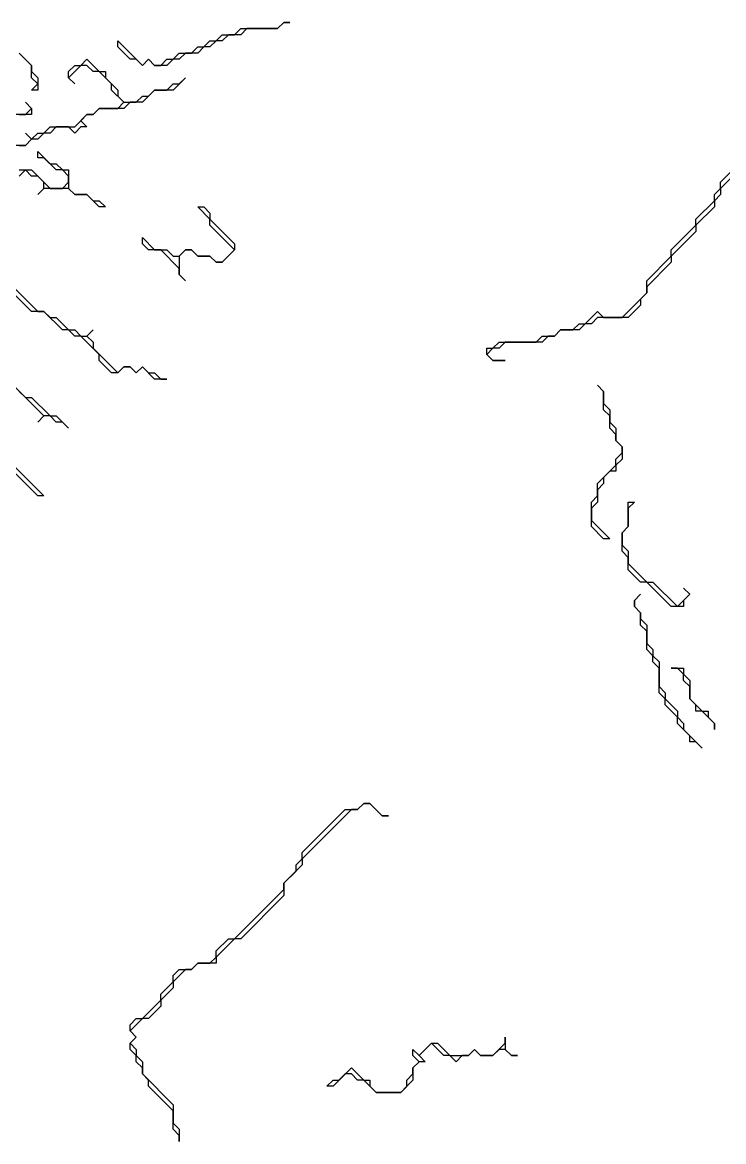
# Model space of a CAD drawing. Header units: metres. Extents: x 0 to 898, y 0 to 1598.
# Drawn here: x 226.5 to 340.5, y 833 to 1015 of the extents above; entities that cross this region are included whole.
import ezdxf

# ---------------------------------------------------------------- set-up
doc = ezdxf.new("R2010")
doc.units = ezdxf.units.M

msp = doc.modelspace()

# ---------------------------------------------------------------- linework, layer by layer
for p, q in [((261, 1013), (262, 1014)), ((262, 1014), (268, 1014)), ((263, 1014), (262, 1013)), ((268, 1014), (263, 1014)), ((268, 1014), (269, 1015)), ((269, 1015), (268, 1014)), ((269, 1015), (270, 1015)), ((270, 1015), (269, 1015)), ((242, 1011), (242, 1012)), ((242, 1012), (246, 1008)), ((256, 1011), (257, 1012)), ((257, 1012), (258, 1012)), ((258, 1012), (257, 1011)), ((258, 1012), (259, 1013)), ((259, 1012), (258, 1012)), ((259, 1013), (261, 1013)), ((260, 1013), (259, 1012)), ((262, 1013), (260, 1013)), ((244, 1009), (242, 1011)), ((254, 1010), (255, 1011)), ((255, 1011), (256, 1011)), ((256, 1011), (255, 1010)), ((257, 1011), (256, 1011)), ((226, 1010), (228, 1008)), ((228, 1008), (226, 1010)), ((236, 1008), (237, 1009)), ((237, 1009), (239, 1007)), ((245, 1009), (244, 1009)), ((246, 1008), (245, 1009)), ((246, 1008), (247, 1009)), ((247, 1009), (246, 1008)), ((247, 1009), (248, 1008)), ((248, 1008), (247, 1009)), ((249, 1008), (250, 1009)), ((250, 1009), (251, 1009)), ((251, 1009), (250, 1008)), ((251, 1009), (252, 1010)), ((252, 1009), (251, 1009)), ((252, 1010), (254, 1010)), ((253, 1010), (252, 1009)), ((255, 1010), (253, 1010)), ((228, 1008), (228, 1007)), ((228, 1006), (228, 1008)), ((228, 1007), (229, 1006)), ((236, 1008), (234, 1006)), ((234, 1007), (235, 1008)), ((234, 1006), (234, 1007)), ((235, 1008), (236, 1008)), ((237, 1008), (236, 1008)), ((238, 1007), (237, 1008)), ((239, 1007), (238, 1007)), ((241, 1005), (239, 1007)), ((239, 1007), (240, 1007)), ((240, 1007), (240, 1006)), ((248, 1008), (249, 1008)), ((250, 1008), (248, 1008)), ((229, 1005), (228, 1006)), ((228, 1004), (229, 1005)), ((229, 1006), (229, 1004)), ((234, 1006), (235, 1005)), ((235, 1005), (234, 1006)), ((240, 1006), (242, 1004)), ((241, 1004), (241, 1005)), ((250, 1004), (251, 1005)), ((253, 1006), (251, 1004)), ((251, 1005), (252, 1005)), ((252, 1005), (253, 1006)), ((229, 1004), (228, 1004)), ((243, 1002), (241, 1004)), ((242, 1004), (242, 1003)), ((242, 1003), (243, 1002)), ((245, 1002), (246, 1003)), ((248, 1004), (246, 1002)), ((246, 1003), (247, 1003)), ((247, 1003), (248, 1004)), ((248, 1004), (250, 1004)), ((251, 1004), (248, 1004)), ((228, 1001), (227, 1002)), ((227, 1002), (228, 1001)), ((227, 1000), (228, 1001)), ((228, 1001), (228, 1000)), ((238, 1000), (239, 1001)), ((239, 1001), (238, 1000)), ((239, 1001), (242, 1001)), ((243, 1001), (239, 1001)), ((242, 1001), (243, 1002)), ((243, 1002), (245, 1002)), ((244, 1002), (243, 1001)), ((246, 1002), (244, 1002)), ((228, 1000), (225, 1000)), ((226, 1000), (227, 1000)), ((235, 998), (237, 1000)), ((237, 1000), (236, 999)), ((237, 1000), (238, 1000)), ((238, 1000), (237, 1000)), ((230, 997), (231, 998)), ((231, 998), (235, 998)), ((232, 998), (231, 997)), ((234, 998), (232, 998)), ((235, 997), (234, 998)), ((236, 998), (235, 997)), ((236, 999), (237, 998)), ((237, 998), (236, 998)), ((228, 996), (227, 997)), ((227, 997), (228, 996)), ((227, 995), (228, 996)), ((228, 996), (227, 995)), ((228, 996), (229, 997)), ((229, 996), (228, 996)), ((229, 997), (230, 997)), ((230, 997), (229, 996)), ((231, 997), (230, 997)), ((227, 995), (225, 995)), ((226, 995), (227, 995)), ((229, 993), (229, 994)), ((229, 994), (231, 992)), ((340, 989), (345, 994)), ((230, 993), (229, 993)), ((232, 991), (230, 993)), ((231, 992), (232, 992)), ((232, 992), (233, 991)), ((345, 993), (340, 988)), ((227, 991), (226, 990)), ((226, 991), (228, 991)), ((228, 990), (227, 991)), ((228, 991), (231, 988)), ((233, 991), (232, 991)), ((234, 990), (233, 991)), ((233, 991), (234, 991)), ((234, 991), (234, 988)), ((229, 990), (228, 990)), ((230, 989), (229, 990)), ((230, 988), (230, 989)), ((233, 988), (234, 989)), ((234, 989), (234, 990)), ((340, 988), (340, 989)), ((230, 988), (229, 987)), ((229, 987), (230, 988)), ((234, 988), (230, 988)), ((231, 988), (233, 988)), ((235, 987), (234, 988)), ((234, 988), (235, 987)), ((237, 987), (235, 987)), ((235, 987), (237, 987)), ((239, 985), (237, 987)), ((237, 987), (238, 986)), ((339, 987), (340, 988)), ((339, 986), (339, 987)), ((340, 987), (339, 986)), ((340, 988), (340, 987)), ((238, 986), (239, 986)), ((239, 986), (240, 985)), ((240, 985), (239, 985)), ((257, 983), (255, 985)), ((255, 985), (256, 985)), ((256, 985), (257, 984)), ((336, 983), (339, 986)), ((339, 985), (336, 982)), ((339, 986), (339, 985)), ((257, 984), (257, 983)), ((257, 982), (257, 983)), ((257, 983), (261, 979)), ((336, 982), (336, 983)), ((261, 978), (257, 982)), ((332, 978), (336, 982)), ((336, 981), (332, 977)), ((336, 982), (336, 981)), ((246, 979), (246, 980)), ((246, 980), (248, 978)), ((247, 978), (246, 979)), ((249, 978), (247, 978)), ((248, 978), (250, 978)), ((252, 975), (249, 978)), ((250, 978), (251, 977)), ((252, 977), (253, 978)), ((253, 978), (252, 977)), ((253, 978), (254, 978)), ((254, 978), (253, 978)), ((254, 978), (255, 977)), ((255, 977), (254, 978)), ((259, 976), (261, 978)), ((261, 978), (259, 976)), ((261, 979), (261, 978)), ((332, 977), (332, 978)), ((251, 977), (252, 977)), ((252, 977), (252, 974)), ((255, 977), (257, 977)), ((257, 977), (255, 977)), ((257, 977), (258, 976)), ((258, 976), (257, 977)), ((258, 976), (259, 976)), ((259, 976), (258, 976)), ((328, 973), (332, 977)), ((332, 976), (328, 972)), ((332, 977), (332, 976)), ((252, 974), (252, 975)), ((253, 973), (252, 974)), ((252, 974), (253, 973)), ((228, 968), (223, 973)), ((224, 973), (229, 968)), ((328, 971), (328, 973)), ((328, 972), (328, 971)), ((324, 967), (328, 971)), ((328, 971), (327, 970)), ((327, 969), (325, 967)), ((327, 970), (327, 969)), ((230, 968), (228, 968)), ((229, 968), (230, 968)), ((233, 965), (230, 968)), ((230, 968), (231, 967)), ((231, 967), (232, 967)), ((232, 967), (234, 965)), ((318, 966), (320, 968)), ((320, 967), (319, 966)), ((320, 968), (321, 967)), ((325, 967), (320, 967)), ((321, 967), (324, 967)), ((234, 965), (233, 965)), ((235, 964), (234, 965)), ((234, 965), (235, 965)), ((235, 965), (236, 964)), ((237, 964), (238, 965)), ((238, 965), (237, 964)), ((313, 964), (314, 965)), ((314, 965), (313, 964)), ((314, 965), (316, 965)), ((317, 965), (314, 965)), ((316, 965), (317, 966)), ((317, 966), (318, 966)), ((318, 966), (317, 965)), ((319, 966), (318, 966)), ((236, 964), (235, 964)), ((239, 961), (236, 964)), ((236, 964), (237, 964)), ((237, 964), (238, 963)), ((238, 963), (238, 962)), ((303, 962), (304, 963)), ((304, 963), (310, 963)), ((305, 963), (304, 962)), ((311, 963), (305, 963)), ((310, 963), (311, 964)), ((311, 964), (313, 964)), ((312, 964), (311, 963)), ((313, 964), (312, 964)), ((238, 962), (242, 958)), ((239, 960), (239, 961)), ((302, 961), (302, 962)), ((302, 962), (303, 962)), ((303, 962), (302, 961)), ((303, 960), (302, 961)), ((302, 961), (303, 960)), ((304, 962), (303, 962)), ((241, 958), (239, 960)), ((303, 960), (305, 960)), ((305, 960), (303, 960)), ((230, 951), (223, 958)), ((242, 958), (241, 958)), ((243, 959), (242, 958)), ((242, 958), (243, 959)), ((244, 959), (243, 959)), ((243, 959), (244, 959)), ((245, 958), (244, 959)), ((244, 959), (245, 958)), ((246, 959), (245, 958)), ((245, 958), (246, 959)), ((248, 957), (246, 959)), ((246, 959), (247, 958)), ((247, 958), (248, 958)), ((248, 958), (249, 957)), ((250, 957), (248, 957)), ((249, 957), (250, 957)), ((321, 955), (320, 956)), ((320, 956), (321, 955)), ((226, 955), (227, 954)), ((227, 954), (228, 954)), ((228, 954), (231, 951)), ((321, 952), (321, 955)), ((321, 955), (321, 953)), ((321, 953), (322, 952)), ((322, 951), (321, 952)), ((322, 952), (322, 950)), ((230, 951), (229, 950)), ((229, 950), (230, 951)), ((231, 951), (230, 951)), ((232, 950), (231, 951)), ((231, 951), (232, 951)), ((232, 951), (234, 949)), ((322, 949), (322, 951)), ((233, 950), (232, 950)), ((234, 949), (233, 950)), ((322, 950), (323, 949)), ((323, 948), (322, 949)), ((323, 949), (323, 947)), ((323, 947), (323, 948)), ((324, 946), (323, 947)), ((323, 947), (324, 946)), ((229, 938), (222, 945)), ((323, 944), (324, 945)), ((324, 945), (324, 946)), ((324, 946), (324, 944)), ((224, 944), (230, 938)), ((320, 940), (323, 943)), ((323, 943), (323, 944)), ((324, 944), (323, 943)), ((323, 943), (323, 942)), ((322, 942), (321, 941)), ((321, 941), (321, 940)), ((323, 942), (322, 942)), ((320, 938), (320, 940)), ((321, 940), (320, 939)), ((230, 938), (229, 938)), ((319, 937), (320, 938)), ((320, 939), (320, 937)), ((319, 933), (319, 937)), ((320, 937), (319, 936)), ((319, 936), (319, 934)), ((325, 933), (325, 937)), ((325, 937), (326, 937)), ((326, 937), (325, 936)), ((325, 936), (325, 933)), ((319, 934), (322, 931)), ((321, 931), (319, 933)), ((324, 932), (325, 933)), ((325, 933), (324, 932)), ((324, 929), (324, 932)), ((324, 932), (324, 930)), ((322, 931), (321, 931)), ((324, 930), (325, 929)), ((325, 928), (324, 929)), ((325, 929), (325, 927)), ((325, 926), (325, 928)), ((325, 927), (328, 924)), ((327, 924), (325, 926)), ((328, 924), (327, 924)), ((332, 920), (328, 924)), ((328, 924), (329, 924)), ((329, 924), (333, 920)), ((335, 922), (334, 923)), ((334, 923), (335, 922)), ((326, 921), (327, 922)), ((327, 922), (326, 921)), ((326, 920), (326, 921)), ((326, 921), (326, 920)), ((333, 920), (335, 922)), ((335, 922), (334, 921)), ((334, 921), (334, 920)), ((327, 919), (326, 920)), ((326, 920), (327, 919)), ((334, 920), (332, 920)), ((327, 917), (327, 919)), ((327, 919), (327, 918)), ((327, 918), (328, 917)), ((328, 916), (327, 917)), ((328, 917), (328, 914)), ((328, 913), (328, 916)), ((328, 914), (329, 913)), ((329, 912), (328, 913)), ((329, 913), (329, 912)), ((329, 911), (329, 912)), ((329, 912), (330, 911)), ((330, 910), (329, 911)), ((330, 911), (330, 907)), ((330, 906), (330, 910)), ((333, 910), (332, 910)), ((332, 910), (334, 910)), ((334, 909), (333, 910)), ((334, 910), (334, 909)), ((334, 908), (334, 909)), ((334, 909), (335, 908)), ((330, 907), (331, 906)), ((335, 907), (334, 908)), ((335, 908), (335, 905)), ((335, 905), (335, 907)), ((331, 905), (330, 906)), ((331, 906), (331, 905)), ((331, 904), (331, 905)), ((331, 905), (333, 903)), ((336, 904), (335, 905)), ((335, 905), (337, 903)), ((333, 902), (331, 904)), ((333, 903), (333, 902)), ((336, 903), (336, 904)), ((337, 903), (336, 903)), ((339, 901), (337, 903)), ((337, 903), (338, 903)), ((338, 903), (338, 902)), ((333, 901), (333, 902)), ((333, 902), (334, 901)), ((335, 899), (333, 901)), ((334, 901), (334, 900)), ((338, 902), (339, 901)), ((339, 900), (339, 901)), ((339, 901), (339, 900)), ((334, 900), (337, 897)), ((335, 898), (335, 899)), ((336, 898), (335, 898)), ((337, 897), (336, 898)), ((272, 880), (279, 887)), ((280, 887), (272, 879)), ((279, 887), (281, 887)), ((281, 887), (280, 887)), ((281, 887), (282, 888)), ((282, 888), (281, 887)), ((282, 888), (283, 888)), ((283, 888), (282, 888)), ((283, 888), (285, 886)), ((285, 886), (283, 888)), ((285, 886), (286, 886)), ((286, 886), (285, 886)), ((272, 879), (272, 880)), ((272, 878), (269, 875)), ((271, 878), (272, 879)), ((271, 877), (271, 878)), ((272, 879), (272, 878)), ((269, 875), (271, 877)), ((261, 866), (269, 874)), ((269, 874), (269, 875)), ((269, 875), (269, 873)), ((269, 873), (262, 866)), ((258, 864), (260, 866)), ((261, 866), (258, 863)), ((260, 866), (261, 866)), ((262, 866), (261, 866)), ((257, 862), (258, 863)), ((258, 863), (258, 864)), ((258, 863), (258, 862)), ((251, 860), (252, 861)), ((253, 861), (251, 859)), ((252, 861), (254, 861)), ((254, 861), (253, 861)), ((254, 861), (255, 862)), ((255, 862), (254, 861)), ((255, 862), (257, 862)), ((258, 862), (255, 862)), ((251, 859), (251, 860)), ((249, 857), (251, 859)), ((251, 858), (249, 856)), ((251, 859), (251, 858)), ((246, 853), (249, 856)), ((249, 856), (249, 857)), ((249, 856), (249, 855)), ((249, 855), (247, 853)), ((244, 852), (245, 853)), ((246, 853), (244, 851)), ((244, 851), (244, 852)), ((245, 853), (246, 853)), ((247, 853), (246, 853)), ((245, 850), (244, 851)), ((244, 851), (245, 850)), ((244, 849), (245, 850)), ((245, 850), (244, 849)), ((305, 849), (305, 850)), ((305, 850), (305, 848)), ((244, 848), (244, 849)), ((244, 849), (245, 848)), ((291, 847), (293, 849)), ((293, 849), (291, 847)), ((293, 849), (294, 849)), ((295, 847), (293, 849)), ((294, 849), (296, 847)), ((303, 847), (305, 849)), ((245, 847), (244, 848)), ((245, 848), (245, 847)), ((245, 846), (245, 847)), ((245, 847), (246, 846)), ((290, 847), (290, 848)), ((290, 848), (291, 847)), ((291, 846), (290, 847)), ((291, 847), (292, 846)), ((296, 847), (295, 847)), ((296, 847), (299, 847)), ((297, 846), (296, 847)), ((298, 847), (297, 846)), ((299, 847), (298, 847)), ((299, 847), (300, 848)), ((300, 848), (299, 847)), ((300, 848), (301, 847)), ((301, 847), (300, 848)), ((301, 847), (303, 847)), ((303, 847), (301, 847)), ((304, 848), (303, 847)), ((305, 848), (304, 848)), ((305, 848), (306, 847)), ((306, 847), (305, 848)), ((306, 847), (307, 847)), ((307, 847), (306, 847)), ((246, 845), (245, 846)), ((246, 846), (246, 844)), ((246, 844), (246, 845)), ((278, 843), (280, 845)), ((280, 845), (282, 843)), ((290, 845), (291, 846)), ((291, 846), (290, 845)), ((290, 844), (290, 845)), ((290, 845), (290, 843)), ((292, 846), (291, 846)), ((247, 843), (246, 844)), ((246, 844), (251, 839)), ((247, 842), (247, 843)), ((276, 842), (277, 843)), ((279, 844), (277, 842)), ((277, 843), (278, 843)), ((280, 844), (279, 844)), ((281, 843), (280, 844)), ((282, 843), (281, 843)), ((284, 841), (282, 843)), ((282, 843), (283, 843)), ((283, 843), (283, 842)), ((290, 843), (288, 841)), ((289, 843), (290, 844)), ((289, 842), (289, 843)), ((251, 838), (247, 842)), ((277, 842), (276, 842)), ((283, 842), (284, 841)), ((284, 841), (288, 841)), ((288, 841), (284, 841)), ((288, 841), (289, 842)), ((251, 839), (251, 836)), ((251, 835), (251, 838)), ((251, 836), (252, 835)), ((252, 834), (251, 835)), ((252, 835), (252, 833)), ((252, 833), (252, 834))]:
    msp.add_line(p, q)

doc.saveas('drawing.dxf')
